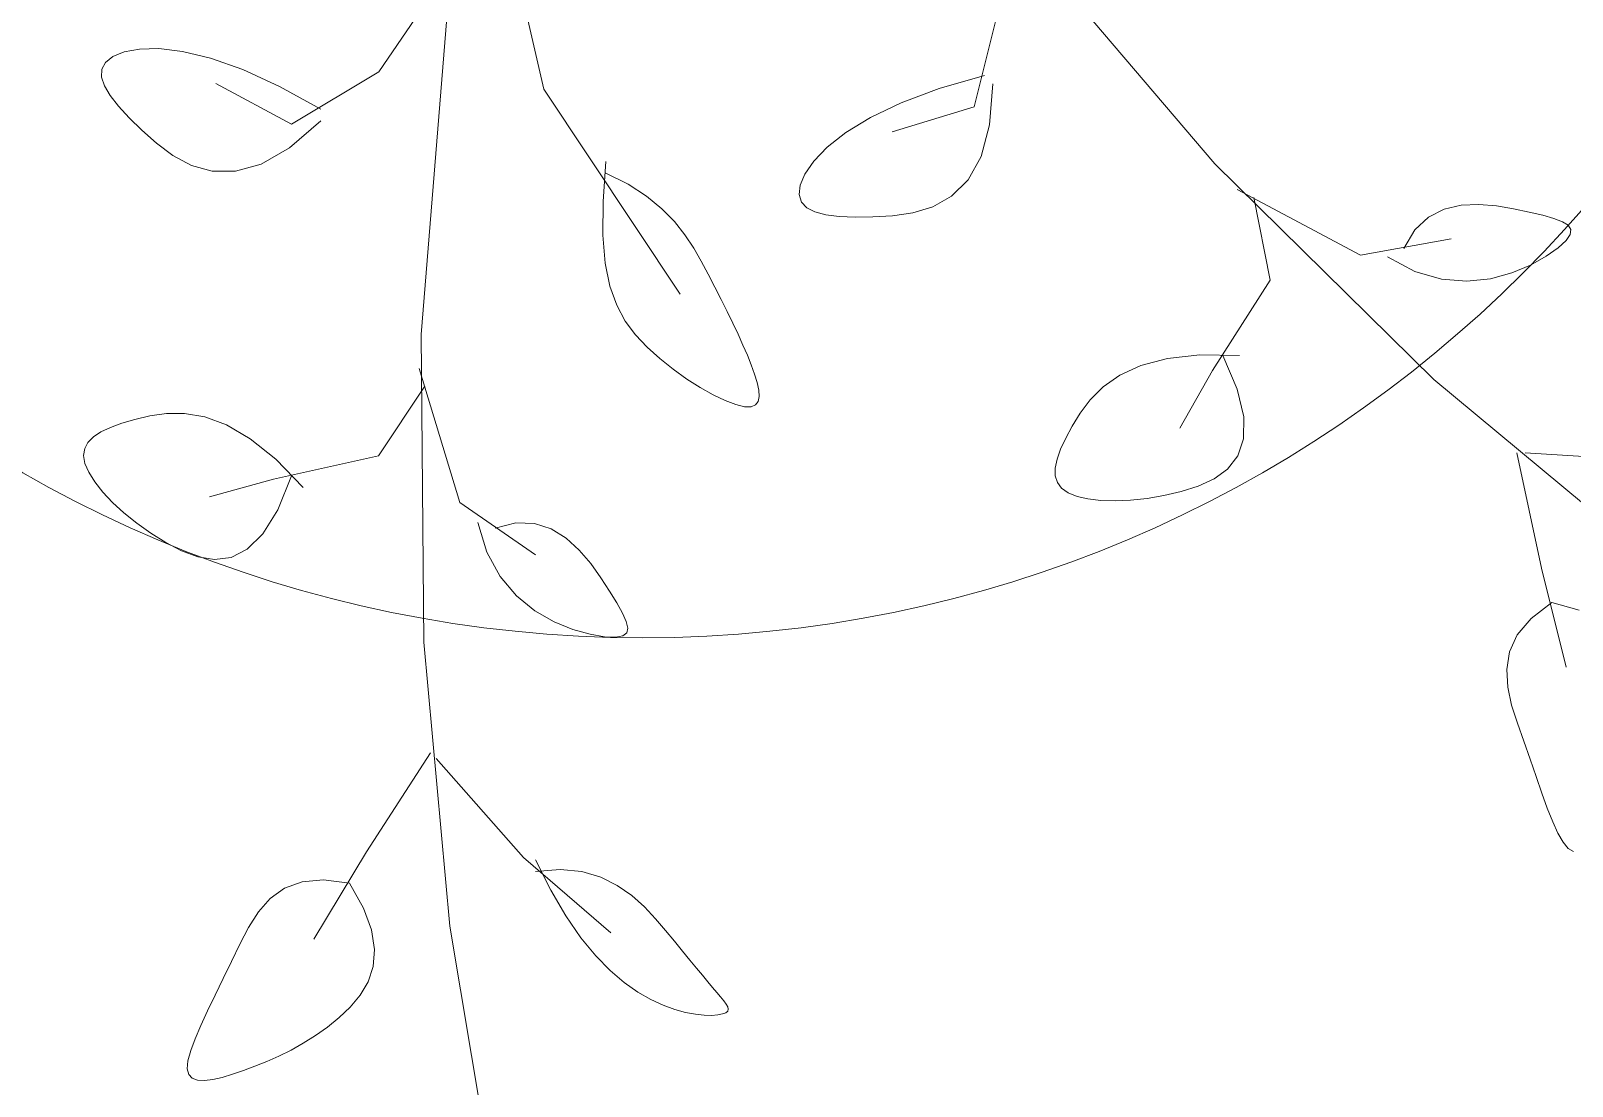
# Model space of a CAD drawing. Header units: centimetres. Extents: x -26724 to 60145, y -23645 to 6771.
# Drawn here: x -14898.6 to -14861.13, y 1948.94 to 1974.59 of the extents above; entities that cross this region are included whole.
import ezdxf

# ---------------------------------------------------------------- set-up
doc = ezdxf.new("R2010")
doc.units = ezdxf.units.CM
doc.linetypes.add('AUSGEZOGEN', pattern=[0])
doc.linetypes.add('PUNKT2_S9', pattern=[0.35, 0.15, -0.1, 0, -0.1])
doc.layers.add('3.IZGLED 2', color=7, linetype='Continuous', lineweight=9, true_color=0x4a4a4a)
doc.layers.add('Moebel', color=252, linetype='PUNKT2_S9', lineweight=13)

# ---------------------------------------------------------------- blocks, each defined once
blk = doc.blocks.new('ggggt')
at = {"layer": 'Moebel', "color": 91, "linetype": 'AUSGEZOGEN', "lineweight": 18, "transparency": 33554687}
for p, q in [((1564.101, 1978.578, 13.5), (1565.343, 1973.177, 13.5)), ((1576.458, 1977.47, 13.5), (1581.655, 1971.359, 13.5)), ((1563.17, 1976.287, 13.5), (1561.329, 1973.598, 13.5)), ((1563.007, 1975.207, 13.5), (1562.361, 1967.211, 13.5)), ((1576.409, 1975.146, 13.5), (1575.809, 1972.743, 13.5)), ((1554.69, 1973.828, 13.5), (1554.868, 1973.969, 13.5)), ((1554.868, 1973.969, 13.5), (1555.142, 1974.081, 13.5)), ((1555.142, 1974.081, 13.5), (1555.515, 1974.151, 13.5)), ((1555.515, 1974.151, 13.5), (1555.987, 1974.161, 13.5)), ((1555.987, 1974.161, 13.5), (1556.562, 1974.092, 13.5)), ((1556.562, 1974.092, 13.5), (1557.241, 1973.928, 13.5)), ((1557.241, 1973.928, 13.5), (1558.026, 1973.651, 13.5)), ((1554.594, 1973.472, 13.5), (1554.601, 1973.662, 13.5)), ((1554.664, 1973.258, 13.5), (1554.594, 1973.472, 13.5)), ((1554.601, 1973.662, 13.5), (1554.69, 1973.828, 13.5)), ((1558.026, 1973.651, 13.5), (1558.92, 1973.244, 13.5)), ((1561.329, 1973.598, 13.5), (1559.206, 1972.323, 13.5)), ((1574.956, 1973.192, 13.5), (1576.059, 1973.509, 13.5)), ((1554.804, 1973.021, 13.5), (1554.664, 1973.258, 13.5)), ((1559.206, 1972.323, 13.5), (1557.367, 1973.312, 13.5)), ((1558.92, 1973.244, 13.5), (1559.925, 1972.688, 13.5)), ((1565.343, 1973.177, 13.5), (1568.663, 1968.193, 13.5)), ((1574.036, 1972.848, 13.5), (1574.956, 1973.192, 13.5)), ((1576.259, 1973.309, 13.5), (1576.184, 1972.309, 13.5)), ((1555.007, 1972.762, 13.5), (1554.804, 1973.021, 13.5)), ((1555.266, 1972.48, 13.5), (1555.007, 1972.762, 13.5)), ((1573.284, 1972.489, 13.5), (1574.036, 1972.848, 13.5)), ((1575.809, 1972.743, 13.5), (1573.81, 1972.142, 13.5)), ((1555.574, 1972.177, 13.5), (1555.266, 1972.48, 13.5)), ((1559.925, 1972.405, 13.5), (1559.164, 1971.751, 13.5)), ((1572.688, 1972.124, 13.5), (1573.284, 1972.489, 13.5)), ((1555.928, 1971.86, 13.5), (1555.574, 1972.177, 13.5)), ((1572.233, 1971.766, 13.5), (1572.688, 1972.124, 13.5)), ((1576.184, 1972.309, 13.5), (1575.975, 1971.541, 13.5)), ((1556.328, 1971.561, 13.5), (1555.928, 1971.86, 13.5)), ((1559.164, 1971.751, 13.5), (1558.473, 1971.356, 13.5)), ((1571.906, 1971.426, 13.5), (1572.233, 1971.766, 13.5)), ((1556.779, 1971.322, 13.5), (1556.328, 1971.561, 13.5)), ((1557.284, 1971.181, 13.5), (1556.779, 1971.322, 13.5)), ((1558.473, 1971.356, 13.5), (1557.848, 1971.179, 13.5)), ((1566.785, 1970.446, 13.5), (1566.856, 1971.421, 13.5)), ((1571.692, 1971.113, 13.5), (1571.906, 1971.426, 13.5)), ((1575.975, 1971.541, 13.5), (1575.658, 1970.974, 13.5)), ((1581.655, 1971.359, 13.5), (1586.986, 1966.12, 13.5)), ((1557.848, 1971.179, 13.5), (1557.284, 1971.181, 13.5)), ((1566.856, 1971.138, 13.5), (1567.392, 1970.863, 13.5)), ((1567.392, 1970.863, 13.5), (1567.839, 1970.573, 13.5)), ((1571.552, 1970.613, 13.5), (1571.578, 1970.839, 13.5)), ((1571.578, 1970.839, 13.5), (1571.692, 1971.113, 13.5)), ((1575.658, 1970.974, 13.5), (1575.258, 1970.577, 13.5)), ((1567.839, 1970.573, 13.5), (1568.211, 1970.269, 13.5)), ((1571.606, 1970.433, 13.5), (1571.552, 1970.613, 13.5)), ((1575.258, 1970.577, 13.5), (1574.801, 1970.319, 13.5)), ((1582.206, 1970.74, 13.5), (1585.204, 1969.138, 13.5)), ((1582.606, 1970.54, 13.5), (1583.006, 1968.537, 13.5)), ((1566.781, 1969.629, 13.5), (1566.785, 1970.446, 13.5)), ((1568.211, 1970.269, 13.5), (1568.519, 1969.956, 13.5)), ((1571.736, 1970.294, 13.5), (1571.606, 1970.433, 13.5)), ((1571.936, 1970.193, 13.5), (1571.736, 1970.294, 13.5)), ((1572.203, 1970.124, 13.5), (1571.936, 1970.193, 13.5)), ((1572.529, 1970.084, 13.5), (1572.203, 1970.124, 13.5)), ((1573.818, 1970.097, 13.5), (1573.344, 1970.072, 13.5)), ((1574.313, 1970.169, 13.5), (1573.818, 1970.097, 13.5)), ((1574.801, 1970.319, 13.5), (1574.313, 1970.169, 13.5)), ((1586.85, 1970.064, 13.5), (1587.232, 1970.257, 13.5)), ((1587.232, 1970.257, 13.5), (1587.648, 1970.353, 13.5)), ((1587.648, 1970.353, 13.5), (1588.079, 1970.374, 13.5)), ((1588.079, 1970.374, 13.5), (1588.51, 1970.339, 13.5)), ((1588.51, 1970.339, 13.5), (1588.924, 1970.27, 13.5)), ((1588.924, 1970.27, 13.5), (1589.303, 1970.189, 13.5)), ((1589.303, 1970.189, 13.5), (1589.632, 1970.11, 13.5)), ((1589.632, 1970.11, 13.5), (1589.904, 1970.034, 13.5)), ((1568.519, 1969.956, 13.5), (1568.774, 1969.636, 13.5)), ((1572.911, 1970.068, 13.5), (1572.529, 1970.084, 13.5)), ((1573.344, 1970.072, 13.5), (1572.911, 1970.068, 13.5)), ((1586.255, 1969.304, 13.5), (1586.519, 1969.754, 13.5)), ((1586.519, 1969.754, 13.5), (1586.85, 1970.064, 13.5)), ((1589.904, 1970.034, 13.5), (1590.113, 1969.955, 13.5)), ((1590.113, 1969.955, 13.5), (1590.253, 1969.867, 13.5)), ((1590.253, 1969.867, 13.5), (1590.317, 1969.766, 13.5)), ((1590.317, 1969.766, 13.5), (1590.301, 1969.644, 13.5)), ((1566.839, 1968.95, 13.5), (1566.781, 1969.629, 13.5)), ((1568.774, 1969.636, 13.5), (1568.988, 1969.314, 13.5)), ((1585.204, 1969.138, 13.5), (1587.403, 1969.539, 13.5)), ((1590.198, 1969.498, 13.5), (1590.003, 1969.321, 13.5)), ((1590.301, 1969.644, 13.5), (1590.198, 1969.498, 13.5)), ((1568.988, 1969.314, 13.5), (1569.173, 1968.993, 13.5)), ((1569.173, 1968.993, 13.5), (1569.341, 1968.676, 13.5)), ((1586.523, 1968.747, 13.5), (1585.855, 1969.104, 13.5)), ((1589.712, 1969.114, 13.5), (1589.334, 1968.9, 13.5)), ((1590.003, 1969.321, 13.5), (1589.712, 1969.114, 13.5)), ((1566.952, 1968.389, 13.5), (1566.839, 1968.95, 13.5)), ((1569.341, 1968.676, 13.5), (1569.502, 1968.366, 13.5)), ((1587.17, 1968.558, 13.5), (1586.523, 1968.747, 13.5)), ((1588.879, 1968.708, 13.5), (1588.36, 1968.568, 13.5)), ((1589.334, 1968.9, 13.5), (1588.879, 1968.708, 13.5)), ((1567.116, 1967.925, 13.5), (1566.952, 1968.389, 13.5)), ((1569.502, 1968.366, 13.5), (1569.656, 1968.065, 13.5)), ((1583.006, 1968.537, 13.5), (1581.606, 1966.335, 13.5)), ((1587.786, 1968.508, 13.5), (1587.17, 1968.558, 13.5)), ((1588.36, 1968.568, 13.5), (1587.786, 1968.508, 13.5)), ((1567.325, 1967.536, 13.5), (1567.116, 1967.925, 13.5)), ((1569.656, 1968.065, 13.5), (1569.802, 1967.772, 13.5)), ((1567.573, 1967.204, 13.5), (1567.325, 1967.536, 13.5)), ((1569.802, 1967.772, 13.5), (1569.94, 1967.49, 13.5)), ((1569.94, 1967.49, 13.5), (1570.069, 1967.218, 13.5)), ((1562.361, 1967.211, 13.5), (1562.426, 1959.736, 13.5)), ((1567.854, 1966.906, 13.5), (1567.573, 1967.204, 13.5)), ((1570.069, 1967.218, 13.5), (1570.187, 1966.957, 13.5)), ((1568.162, 1966.627, 13.5), (1567.854, 1966.906, 13.5)), ((1570.187, 1966.957, 13.5), (1570.294, 1966.708, 13.5)), ((1581.297, 1966.718, 13.5), (1580.506, 1966.632, 13.5)), ((1582.256, 1966.701, 13.5), (1581.297, 1966.718, 13.5)), ((1562.313, 1966.383, 13.5), (1563.301, 1963.13, 13.5)), ((1568.488, 1966.367, 13.5), (1568.162, 1966.627, 13.5)), ((1568.82, 1966.13, 13.5), (1568.488, 1966.367, 13.5)), ((1570.294, 1966.708, 13.5), (1570.389, 1966.472, 13.5)), ((1570.389, 1966.472, 13.5), (1570.47, 1966.25, 13.5)), ((1579.863, 1966.461, 13.5), (1579.349, 1966.223, 13.5)), ((1580.506, 1966.632, 13.5), (1579.863, 1966.461, 13.5)), ((1582.203, 1965.881, 13.5), (1581.857, 1966.701, 13.5)), ((1569.149, 1965.921, 13.5), (1568.82, 1966.13, 13.5)), ((1570.47, 1966.25, 13.5), (1570.532, 1966.045, 13.5)), ((1570.532, 1966.045, 13.5), (1570.57, 1965.863, 13.5)), ((1579.349, 1966.223, 13.5), (1578.945, 1965.938, 13.5)), ((1581.606, 1966.335, 13.5), (1580.807, 1964.933, 13.5)), ((1586.986, 1966.12, 13.5), (1592.317, 1961.684, 13.5)), ((1562.454, 1965.959, 13.5), (1561.321, 1964.26, 13.5)), ((1569.464, 1965.745, 13.5), (1569.149, 1965.921, 13.5)), ((1569.755, 1965.606, 13.5), (1569.464, 1965.745, 13.5)), ((1570.011, 1965.509, 13.5), (1569.755, 1965.606, 13.5)), ((1570.58, 1965.709, 13.5), (1570.555, 1965.586, 13.5)), ((1570.57, 1965.863, 13.5), (1570.58, 1965.709, 13.5)), ((1578.63, 1965.624, 13.5), (1578.385, 1965.299, 13.5)), ((1578.945, 1965.938, 13.5), (1578.63, 1965.624, 13.5)), ((1582.361, 1965.213, 13.5), (1582.203, 1965.881, 13.5)), ((1555.764, 1965.237, 13.5), (1555.403, 1965.15, 13.5)), ((1556.167, 1965.294, 13.5), (1555.764, 1965.237, 13.5)), ((1556.612, 1965.294, 13.5), (1556.167, 1965.294, 13.5)), ((1557.099, 1965.209, 13.5), (1556.612, 1965.294, 13.5)), ((1570.223, 1965.458, 13.5), (1570.011, 1965.509, 13.5)), ((1570.382, 1965.456, 13.5), (1570.223, 1965.458, 13.5)), ((1570.491, 1965.5, 13.5), (1570.382, 1965.456, 13.5)), ((1570.555, 1965.586, 13.5), (1570.491, 1965.5, 13.5)), ((1578.385, 1965.299, 13.5), (1578.192, 1964.982, 13.5)), ((1554.576, 1964.844, 13.5), (1554.393, 1964.724, 13.5)), ((1554.807, 1964.954, 13.5), (1554.576, 1964.844, 13.5)), ((1555.083, 1965.055, 13.5), (1554.807, 1964.954, 13.5)), ((1555.403, 1965.15, 13.5), (1555.083, 1965.055, 13.5)), ((1557.631, 1965.014, 13.5), (1557.099, 1965.209, 13.5)), ((1558.206, 1964.68, 13.5), (1557.631, 1965.014, 13.5)), ((1578.192, 1964.982, 13.5), (1578.033, 1964.689, 13.5)), ((1582.356, 1964.679, 13.5), (1582.361, 1965.213, 13.5)), ((1554.261, 1964.589, 13.5), (1554.181, 1964.438, 13.5)), ((1554.393, 1964.724, 13.5), (1554.261, 1964.589, 13.5)), ((1558.827, 1964.182, 13.5), (1558.206, 1964.68, 13.5)), ((1578.033, 1964.689, 13.5), (1577.909, 1964.422, 13.5)), ((1582.217, 1964.261, 13.5), (1582.356, 1964.679, 13.5)), ((1554.181, 1964.438, 13.5), (1554.156, 1964.268, 13.5)), ((1554.156, 1964.268, 13.5), (1554.188, 1964.077, 13.5)), ((1561.321, 1964.26, 13.5), (1558.774, 1963.692, 13.5)), ((1559.493, 1963.492, 13.5), (1558.827, 1964.182, 13.5)), ((1577.823, 1964.181, 13.5), (1577.779, 1963.966, 13.5)), ((1577.909, 1964.422, 13.5), (1577.823, 1964.181, 13.5)), ((1581.969, 1963.941, 13.5), (1582.217, 1964.261, 13.5)), ((1589.003, 1964.332, 13.5), (1589.602, 1961.529, 13.5)), ((1589.203, 1964.332, 13.5), (1592.401, 1964.132, 13.5)), ((1554.188, 1964.077, 13.5), (1554.279, 1963.862, 13.5)), ((1554.279, 1963.862, 13.5), (1554.424, 1963.629, 13.5)), ((1558.875, 1962.95, 13.5), (1559.21, 1963.774, 13.5)), ((1577.779, 1963.966, 13.5), (1577.781, 1963.777, 13.5)), ((1577.781, 1963.777, 13.5), (1577.831, 1963.614, 13.5)), ((1581.639, 1963.702, 13.5), (1581.969, 1963.941, 13.5)), ((1554.424, 1963.629, 13.5), (1554.619, 1963.383, 13.5)), ((1554.619, 1963.383, 13.5), (1554.858, 1963.13, 13.5)), ((1558.774, 1963.692, 13.5), (1557.217, 1963.267, 13.5)), ((1577.831, 1963.614, 13.5), (1577.933, 1963.476, 13.5)), ((1577.933, 1963.476, 13.5), (1578.092, 1963.364, 13.5)), ((1578.092, 1963.364, 13.5), (1578.308, 1963.276, 13.5)), ((1580.422, 1963.298, 13.5), (1580.84, 1963.397, 13.5)), ((1580.84, 1963.397, 13.5), (1581.254, 1963.527, 13.5)), ((1581.254, 1963.527, 13.5), (1581.639, 1963.702, 13.5)), ((1554.858, 1963.13, 13.5), (1555.136, 1962.875, 13.5)), ((1563.301, 1963.13, 13.5), (1565.139, 1961.859, 13.5)), ((1578.308, 1963.276, 13.5), (1578.575, 1963.214, 13.5)), ((1578.575, 1963.214, 13.5), (1578.887, 1963.178, 13.5)), ((1578.887, 1963.178, 13.5), (1579.235, 1963.167, 13.5)), ((1579.235, 1963.167, 13.5), (1579.612, 1963.184, 13.5)), ((1579.612, 1963.184, 13.5), (1580.01, 1963.227, 13.5)), ((1580.01, 1963.227, 13.5), (1580.422, 1963.298, 13.5)), ((1555.136, 1962.875, 13.5), (1555.448, 1962.624, 13.5)), ((1555.448, 1962.624, 13.5), (1555.79, 1962.382, 13.5)), ((1558.514, 1962.366, 13.5), (1558.875, 1962.95, 13.5)), ((1563.956, 1961.922, 13.5), (1563.736, 1962.646, 13.5)), ((1564.161, 1962.505, 13.5), (1564.665, 1962.636, 13.5)), ((1564.665, 1962.636, 13.5), (1565.119, 1962.621, 13.5)), ((1565.119, 1962.621, 13.5), (1565.526, 1962.488, 13.5)), ((1555.79, 1962.382, 13.5), (1556.155, 1962.157, 13.5)), ((1558.133, 1961.991, 13.5), (1558.514, 1962.366, 13.5)), ((1565.526, 1962.488, 13.5), (1565.887, 1962.262, 13.5)), ((1565.887, 1962.262, 13.5), (1566.207, 1961.971, 13.5)), ((1556.155, 1962.157, 13.5), (1556.539, 1961.956, 13.5)), ((1556.539, 1961.956, 13.5), (1556.935, 1961.808, 13.5)), ((1557.739, 1961.794, 13.5), (1558.133, 1961.991, 13.5)), ((1564.281, 1961.33, 13.5), (1563.956, 1961.922, 13.5)), ((1566.207, 1961.971, 13.5), (1566.487, 1961.642, 13.5)), ((1556.935, 1961.808, 13.5), (1557.337, 1961.743, 13.5)), ((1557.337, 1961.743, 13.5), (1557.739, 1961.794, 13.5)), ((1566.487, 1961.642, 13.5), (1566.731, 1961.301, 13.5)), ((1589.602, 1961.529, 13.5), (1590.202, 1959.126, 13.5)), ((1564.681, 1960.859, 13.5), (1564.281, 1961.33, 13.5)), ((1566.731, 1961.301, 13.5), (1566.942, 1960.975, 13.5)), ((1565.128, 1960.496, 13.5), (1564.681, 1960.859, 13.5)), ((1566.942, 1960.975, 13.5), (1567.119, 1960.687, 13.5)), ((1565.595, 1960.228, 13.5), (1565.128, 1960.496, 13.5)), ((1567.119, 1960.687, 13.5), (1567.258, 1960.441, 13.5)), ((1567.258, 1960.441, 13.5), (1567.349, 1960.237, 13.5)), ((1589.347, 1960.309, 13.5), (1589.853, 1960.694, 13.5)), ((1589.853, 1960.694, 13.5), (1590.521, 1960.512, 13.5)), ((1589.853, 1960.694, 13.5), (1589.853, 1960.694, 13.5)), ((1566.052, 1960.042, 13.5), (1565.595, 1960.228, 13.5)), ((1566.47, 1959.926, 13.5), (1566.052, 1960.042, 13.5)), ((1567.349, 1960.237, 13.5), (1567.386, 1960.076, 13.5)), ((1567.386, 1960.076, 13.5), (1567.36, 1959.959, 13.5)), ((1589.013, 1959.909, 13.5), (1589.347, 1960.309, 13.5)), ((1562.426, 1959.736, 13.5), (1563.059, 1952.83, 13.5)), ((1566.823, 1959.867, 13.5), (1566.47, 1959.926, 13.5)), ((1567.086, 1959.854, 13.5), (1566.823, 1959.867, 13.5)), ((1567.262, 1959.884, 13.5), (1567.086, 1959.854, 13.5)), ((1567.36, 1959.959, 13.5), (1567.262, 1959.884, 13.5)), ((1588.824, 1959.495, 13.5), (1589.013, 1959.909, 13.5)), ((1588.755, 1959.071, 13.5), (1588.824, 1959.495, 13.5)), ((1588.781, 1958.639, 13.5), (1588.755, 1959.071, 13.5)), ((1588.876, 1958.201, 13.5), (1588.781, 1958.639, 13.5)), ((1589.014, 1957.762, 13.5), (1588.876, 1958.201, 13.5)), ((1589.17, 1957.323, 13.5), (1589.014, 1957.762, 13.5)), ((1562.588, 1957.046, 13.5), (1561.03, 1954.64, 13.5)), ((1589.322, 1956.888, 13.5), (1589.17, 1957.323, 13.5)), ((1562.729, 1956.905, 13.5), (1564.849, 1954.502, 13.5)), ((1589.468, 1956.465, 13.5), (1589.322, 1956.888, 13.5)), ((1589.608, 1956.065, 13.5), (1589.468, 1956.465, 13.5)), ((1589.742, 1955.696, 13.5), (1589.608, 1956.065, 13.5)), ((1589.873, 1955.367, 13.5), (1589.742, 1955.696, 13.5)), ((1590.001, 1955.089, 13.5), (1589.873, 1955.367, 13.5)), ((1590.127, 1954.87, 13.5), (1590.001, 1955.089, 13.5)), ((1590.253, 1954.72, 13.5), (1590.127, 1954.87, 13.5)), ((1561.03, 1954.64, 13.5), (1559.755, 1952.517, 13.5)), ((1564.849, 1954.502, 13.5), (1566.97, 1952.664, 13.5)), ((1565.514, 1953.705, 13.5), (1565.144, 1954.442, 13.5)), ((1590.378, 1954.645, 13.5), (1590.253, 1954.72, 13.5)), ((1565.144, 1954.159, 13.5), (1565.742, 1954.209, 13.5)), ((1565.742, 1954.209, 13.5), (1566.267, 1954.157, 13.5)), ((1566.267, 1954.157, 13.5), (1566.728, 1954.022, 13.5)), ((1566.728, 1954.022, 13.5), (1567.13, 1953.822, 13.5)), ((1558.693, 1953.501, 13.5), (1559.041, 1953.752, 13.5)), ((1559.041, 1953.752, 13.5), (1559.467, 1953.911, 13.5)), ((1559.467, 1953.911, 13.5), (1559.987, 1953.958, 13.5)), ((1559.987, 1953.958, 13.5), (1560.616, 1953.872, 13.5)), ((1560.616, 1953.872, 13.5), (1560.96, 1953.271, 13.5)), ((1560.616, 1953.872, 13.5), (1560.616, 1953.872, 13.5)), ((1565.883, 1953.077, 13.5), (1565.514, 1953.705, 13.5)), ((1567.13, 1953.822, 13.5), (1567.481, 1953.574, 13.5)), ((1558.405, 1953.177, 13.5), (1558.693, 1953.501, 13.5)), ((1560.96, 1953.271, 13.5), (1561.158, 1952.737, 13.5)), ((1567.481, 1953.574, 13.5), (1567.789, 1953.296, 13.5)), ((1567.789, 1953.296, 13.5), (1568.06, 1953.007, 13.5)), ((1558.163, 1952.801, 13.5), (1558.405, 1953.177, 13.5)), ((1566.248, 1952.548, 13.5), (1565.883, 1953.077, 13.5)), ((1568.06, 1953.007, 13.5), (1568.302, 1952.723, 13.5)), ((1557.95, 1952.392, 13.5), (1558.163, 1952.801, 13.5)), ((1561.158, 1952.737, 13.5), (1561.23, 1952.264, 13.5)), ((1563.059, 1952.83, 13.5), (1564.119, 1946.54, 13.5)), ((1566.607, 1952.109, 13.5), (1566.248, 1952.548, 13.5)), ((1568.302, 1952.723, 13.5), (1568.521, 1952.462, 13.5)), ((1557.75, 1951.972, 13.5), (1557.95, 1952.392, 13.5)), ((1561.23, 1952.264, 13.5), (1561.194, 1951.846, 13.5)), ((1566.958, 1951.75, 13.5), (1566.607, 1952.109, 13.5)), ((1568.521, 1952.462, 13.5), (1568.719, 1952.223, 13.5)), ((1568.719, 1952.223, 13.5), (1568.898, 1952.006, 13.5)), ((1557.55, 1951.556, 13.5), (1557.75, 1951.972, 13.5)), ((1561.194, 1951.846, 13.5), (1561.07, 1951.478, 13.5)), ((1567.3, 1951.46, 13.5), (1566.958, 1951.75, 13.5)), ((1568.898, 1952.006, 13.5), (1569.059, 1951.81, 13.5)), ((1569.059, 1951.81, 13.5), (1569.203, 1951.635, 13.5)), ((1557.354, 1951.155, 13.5), (1557.55, 1951.556, 13.5)), ((1561.07, 1951.478, 13.5), (1560.877, 1951.152, 13.5)), ((1567.63, 1951.229, 13.5), (1567.3, 1951.46, 13.5)), ((1569.203, 1951.635, 13.5), (1569.332, 1951.478, 13.5)), ((1569.332, 1951.478, 13.5), (1569.448, 1951.338, 13.5)), ((1557.17, 1950.773, 13.5), (1557.354, 1951.155, 13.5)), ((1560.877, 1951.152, 13.5), (1560.636, 1950.863, 13.5)), ((1567.947, 1951.049, 13.5), (1567.63, 1951.229, 13.5)), ((1568.248, 1950.909, 13.5), (1567.947, 1951.049, 13.5)), ((1569.448, 1951.338, 13.5), (1569.55, 1951.215, 13.5)), ((1569.55, 1951.215, 13.5), (1569.642, 1951.108, 13.5)), ((1569.642, 1951.108, 13.5), (1569.718, 1951.015, 13.5)), ((1569.718, 1951.015, 13.5), (1569.777, 1950.935, 13.5)), ((1557.004, 1950.416, 13.5), (1557.17, 1950.773, 13.5)), ((1560.366, 1950.606, 13.5), (1560.083, 1950.375, 13.5)), ((1560.636, 1950.863, 13.5), (1560.366, 1950.606, 13.5)), ((1568.531, 1950.805, 13.5), (1568.248, 1950.909, 13.5)), ((1568.793, 1950.733, 13.5), (1568.531, 1950.805, 13.5)), ((1569.031, 1950.687, 13.5), (1568.793, 1950.733, 13.5)), ((1569.243, 1950.665, 13.5), (1569.031, 1950.687, 13.5)), ((1569.425, 1950.662, 13.5), (1569.243, 1950.665, 13.5)), ((1569.576, 1950.674, 13.5), (1569.425, 1950.662, 13.5)), ((1569.691, 1950.697, 13.5), (1569.576, 1950.674, 13.5)), ((1569.771, 1950.727, 13.5), (1569.691, 1950.697, 13.5)), ((1569.815, 1950.765, 13.5), (1569.771, 1950.727, 13.5)), ((1569.777, 1950.935, 13.5), (1569.815, 1950.868, 13.5)), ((1569.815, 1950.868, 13.5), (1569.829, 1950.811, 13.5)), ((1569.829, 1950.811, 13.5), (1569.815, 1950.765, 13.5)), ((1556.864, 1950.091, 13.5), (1557.004, 1950.416, 13.5)), ((1560.083, 1950.375, 13.5), (1559.792, 1950.168, 13.5)), ((1556.758, 1949.804, 13.5), (1556.864, 1950.091, 13.5)), ((1559.497, 1949.982, 13.5), (1559.199, 1949.817, 13.5)), ((1559.792, 1950.168, 13.5), (1559.497, 1949.982, 13.5)), ((1556.675, 1949.365, 13.5), (1556.692, 1949.56, 13.5)), ((1556.692, 1949.56, 13.5), (1556.758, 1949.804, 13.5)), ((1558.609, 1949.539, 13.5), (1558.321, 1949.423, 13.5)), ((1558.903, 1949.67, 13.5), (1558.609, 1949.539, 13.5)), ((1559.199, 1949.817, 13.5), (1558.903, 1949.67, 13.5)), ((1556.71, 1949.224, 13.5), (1556.675, 1949.365, 13.5)), ((1556.795, 1949.133, 13.5), (1556.71, 1949.224, 13.5)), ((1556.925, 1949.085, 13.5), (1556.795, 1949.133, 13.5)), ((1557.523, 1949.154, 13.5), (1557.294, 1949.101, 13.5)), ((1557.774, 1949.228, 13.5), (1557.523, 1949.154, 13.5)), ((1558.042, 1949.319, 13.5), (1557.774, 1949.228, 13.5)), ((1558.321, 1949.423, 13.5), (1558.042, 1949.319, 13.5)), ((1557.093, 1949.077, 13.5), (1556.925, 1949.085, 13.5)), ((1557.294, 1949.101, 13.5), (1557.093, 1949.077, 13.5))]:
    blk.add_line(p, q, dxfattribs=at)
blk.add_circle((1567.746, 1990.122, 13.5), 30.281, dxfattribs=at)

msp = doc.modelspace()

# ---------------------------------------------------------------- linework, layer by layer
at = {"layer": '3.IZGLED 2', "transparency": 33554687}
msp.add_circle((-14883.589, 1990.122, 13.5), 75, dxfattribs=at)

# ---------------------------------------------------------------- block references
at = {"layer": '3.IZGLED 2'}
msp.add_blockref('ggggt', (-16451.473, 0), dxfattribs=at)

doc.saveas('drawing.dxf')
